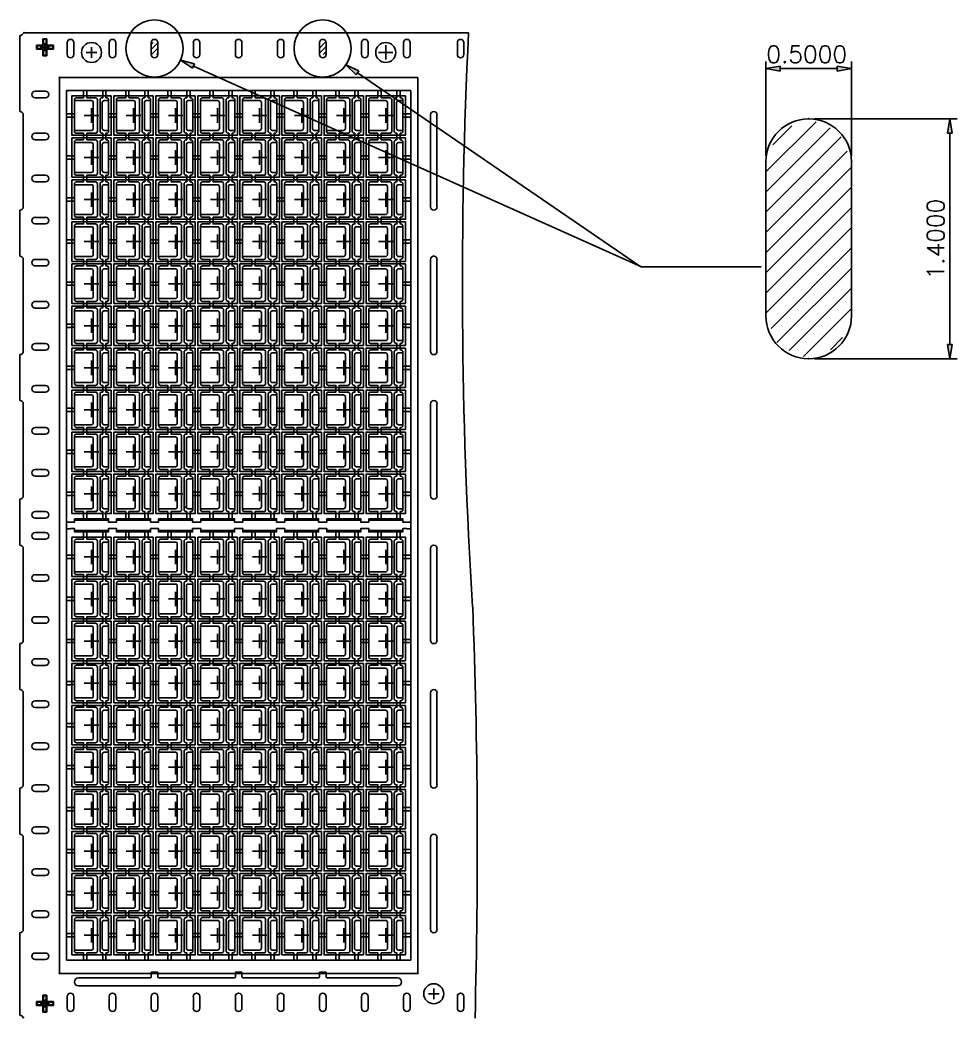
# Model space of a CAD drawing. Extents: x 1158 to 1358, y -380 to -86.
# Drawn here: x 1157.9 to 1322, y -261.2 to -86.5 of the extents above; entities that cross this region are included whole.
import ezdxf
from ezdxf.lldxf.tags import DXFTag

# ---------------------------------------------------------------- set-up
doc = ezdxf.new("R2010")
doc.units = 0
doc.header["$LTSCALE"] = 8
doc.header["$MEASUREMENT"] = 0
for name, color, linetype in [('CEN', 3, 'CENTER'), ('DIM', 7, 'Continuous'), ('LF-LINE', 1, 'Continuous'), ('PKG-OUT', 3, 'HIDDEN')]:
    doc.layers.add(name, color=color, linetype=linetype)
doc.styles.add('SIMPLEX', font='SIMPLEX.shx', dxfattribs={"height": 3})
tags = doc.linetypes.add('CENTER', pattern=[2, 1.25, -0.25, 0.25, -0.25]).pattern_tags.tags
tags[10:11] = [DXFTag(74, 4), DXFTag(75, 0), DXFTag(340, '0'), DXFTag(46, 1.0), DXFTag(50, 0.0), DXFTag(44, 0.0), DXFTag(45, 0.0)]
tags[8:9] = [DXFTag(74, 4), DXFTag(75, 0), DXFTag(340, '0'), DXFTag(46, 1.0), DXFTag(50, 0.0), DXFTag(44, 0.0), DXFTag(45, 0.0)]
tags[6:7] = [DXFTag(74, 4), DXFTag(75, 0), DXFTag(340, '0'), DXFTag(46, 1.0), DXFTag(50, 0.0), DXFTag(44, 0.0), DXFTag(45, 0.0)]
tags[4:5] = [DXFTag(74, 4), DXFTag(75, 0), DXFTag(340, '0'), DXFTag(46, 1.0), DXFTag(50, 0.0), DXFTag(44, 0.0), DXFTag(45, 0.0)]
tags = doc.linetypes.add('HIDDEN', pattern=[0.375, 0.25, -0.125]).pattern_tags.tags
tags[6:7] = [DXFTag(74, 4), DXFTag(75, 0), DXFTag(340, '0'), DXFTag(46, 1.0), DXFTag(50, 0.0), DXFTag(44, 0.0), DXFTag(45, 0.0)]
tags[4:5] = [DXFTag(74, 4), DXFTag(75, 0), DXFTag(340, '0'), DXFTag(46, 1.0), DXFTag(50, 0.0), DXFTag(44, 0.0), DXFTag(45, 0.0)]

# ---------------------------------------------------------------- blocks, each defined once
blk = doc.blocks.new('1')
at = {"layer": 'LF-LINE'}
for points in [[(127.08, 346.35), (127.08, 345.78), (125.82, 345.78, 0.414214), (125.47, 345.43), (125.47, 342.96), (124.78, 342.96)], [(127.66, 346.35), (127.66, 345.78), (129.15, 345.78, -0.414214), (129.5, 345.43), (129.5, 339.91, -0.414214), (129.15, 339.57), (127.66, 339.57), (127.66, 338.99)], [(130.42, 338.99), (130.42, 339.57), (130.3, 339.57, -0.414214), (129.96, 339.91), (129.96, 345.43, -0.414214), (130.3, 345.78), (130.42, 345.78), (130.42, 346.35)], [(130.99, 346.35), (130.99, 345.78), (131.11, 345.78, -0.414214), (131.45, 345.43), (131.45, 342.96), (132.14, 342.96)], [(124.78, 342.39), (125.47, 342.39), (125.47, 339.91, 0.414214), (125.82, 339.57), (127.08, 339.57), (127.08, 338.99)], [(130.99, 338.99), (130.99, 339.57), (131.11, 339.57, 0.414214), (131.45, 339.91), (131.45, 342.39), (132.14, 342.39)]]:
    blk.add_lwpolyline(points, format="xyb", dxfattribs=at)
at = {"layer": 'PKG-OUT'}
for p, q in [((125.47, 342.96), (125.47, 342.39)), ((131.45, 342.96), (131.45, 342.39))]:
    blk.add_line(p, q, dxfattribs=at)
at = {"layer": 'PKG-OUT', "linetype": 'ByBlock', "lineweight": -2}
blk.add_line((131.38, 340.06), (130.75, 340.06), dxfattribs=at)
at = {"layer": 'PKG-OUT'}
blk.add_lwpolyline([(131.91, 346.12), (125.01, 346.12), (125.01, 339.22), (131.91, 339.22)], close=True, dxfattribs=at)
at = {"layer": 'PKG-OUT', "linetype": 'ByBlock'}
for points in [[(125.47, 340.06), (128.42, 340.06, 0.414214), (128.76, 340.41), (128.76, 344.94, 0.414214), (128.42, 345.28), (125.47, 345.28)], [(131.45, 345.28), (130.69, 345.28, 0.414214), (130.35, 344.94), (130.35, 340.41, 0.414214), (130.69, 340.06), (131.45, 340.06)]]:
    blk.add_lwpolyline(points, format="xyb", dxfattribs=at)
blk = doc.blocks.new('2')
at = {"layer": 'LF-LINE'}
for p, q in [((127.08, 272.75), (127.08, 272.06)), ((127.66, 272.75), (127.66, 272.06)), ((130.42, 272.75), (130.42, 272.06)), ((130.99, 272.75), (130.99, 272.06)), ((127.08, 269.07), (127.08, 269.76)), ((127.66, 269.07), (127.66, 269.76)), ((130.42, 269.07), (130.42, 269.76)), ((130.99, 269.07), (130.99, 269.76))]:
    blk.add_line(p, q, dxfattribs=at)
for points in [[(125.49, 271.83), (125.49, 271.49), (124.78, 271.49)], [(131.43, 271.83), (131.43, 271.49), (132.14, 271.49)], [(125.49, 269.99), (125.49, 270.34), (124.78, 270.34)], [(131.43, 269.99), (131.43, 270.34), (132.14, 270.34)]]:
    blk.add_lwpolyline(points, dxfattribs=at)
for points in [[(125.49, 272.06), (131.43, 272.06), (131.43, 271.83), (125.49, 271.83)], [(125.49, 269.99), (125.49, 269.76), (131.43, 269.76), (131.43, 269.99)]]:
    blk.add_lwpolyline(points, close=True, dxfattribs=at)

msp = doc.modelspace()

# ---------------------------------------------------------------- hatches: boundary and pattern name
at = {"layer": 'DIM'}
h = msp.add_hatch(color=256, dxfattribs=at)
h.paths.add_polyline_path([(1215.02, -94.33), (1216.81, -96.04), (1217.04, -95.7), (1217.28, -95.36), (1215.03, -94.31, -0.000955)], flags=0)
h.paths.add_polyline_path([(1188.16, -94.91), (1188.33, -94.53), (1188.5, -94.15), (1186.05, -93.51)])
h = msp.add_hatch(color=256, dxfattribs=at)
h.paths.add_polyline_path([(1301.05, -94.56), (1301.05, -94.98), (1301.05, -95.4), (1303.55, -94.98)])
h.paths.add_polyline_path([(1291.05, -95.4), (1291.05, -94.98), (1291.05, -94.56), (1288.55, -94.98)])
h.paths.add_polyline_path([(1320.36, -106.27), (1320.77, -106.27), (1321.19, -106.27), (1320.77, -103.77)])
h.paths.add_polyline_path([(1321.19, -143.27), (1320.77, -143.27), (1320.36, -143.27), (1320.77, -145.77)])

# ---------------------------------------------------------------- linework, layer by layer
at = {"lineweight": -2}
for p, q in [((1288.55, -110.27), (1288.55, -93.73)), ((1303.55, -110.27), (1303.55, -93.73)), ((1291.05, -94.98), (1301.05, -94.98)), ((1297.05, -103.77), (1322.02, -103.77)), ((1320.77, -106.27), (1320.77, -143.27)), ((1297.05, -145.77), (1322.02, -145.77))]:
    msp.add_line(p, q, dxfattribs=at)
for p, q in [((1288.55, -94.98), (1291.05, -94.56)), ((1288.55, -94.98), (1291.05, -95.4)), ((1291.05, -95.4), (1291.05, -94.56)), ((1301.05, -95.4), (1301.05, -94.56)), ((1303.55, -94.98), (1301.05, -94.56)), ((1303.55, -94.98), (1301.05, -95.4)), ((1320.77, -103.77), (1320.36, -106.27)), ((1320.77, -103.77), (1321.19, -106.27)), ((1320.36, -106.27), (1321.19, -106.27)), ((1266.77, -129.68), (1287.75, -129.68)), ((1320.77, -145.77), (1320.36, -143.27)), ((1320.36, -143.27), (1321.19, -143.27)), ((1320.77, -145.77), (1321.19, -143.27))]:
    msp.add_line(p, q)
for centre in [(1181.49, -91.46), (1210.93, -91.46)]:
    msp.add_circle(centre, 5)
for p in [(1296.05, -103.77), (1288.55, -111.27), (1303.55, -111.27), (1296.05, -145.77)]:
    msp.add_point(p)
at = {"layer": 'CEN'}
for p, q in [((1161.94, -91), (1162.08, -90.86)), ((1161.96, -89.91), (1162.14, -89.74)), ((1161.96, -89.74), (1161.96, -89.74)), ((1161.96, -90.09), (1162.08, -89.98)), ((1161.96, -90.27), (1162.08, -90.15)), ((1161.96, -90.44), (1162.08, -90.33)), ((1161.96, -90.62), (1162.08, -90.51)), ((1161.96, -90.8), (1162.08, -90.68)), ((1162.2, -89.85), (1162.32, -89.74)), ((1162.31, -91.92), (1162.31, -90.54)), ((1162.38, -89.85), (1162.49, -89.74)), ((1162.54, -89.87), (1162.65, -89.75)), ((1162.54, -90.05), (1162.65, -89.93)), ((1162.54, -90.22), (1162.65, -90.11)), ((1162.54, -90.4), (1162.65, -90.28)), ((1162.54, -90.58), (1162.65, -90.46)), ((1162.54, -90.75), (1162.65, -90.64)), ((1162.54, -90.93), (1162.65, -90.82)), ((1160.81, -91.06), (1160.99, -90.89)), ((1160.81, -90.89), (1160.81, -90.89)), ((1160.81, -91.24), (1160.93, -91.13)), ((1160.81, -91.42), (1160.93, -91.3)), ((1160.83, -91.58), (1160.95, -91.46)), ((1161.01, -91.58), (1161.12, -91.46)), ((1161.05, -91), (1161.17, -90.89)), ((1161.18, -91.58), (1161.3, -91.46)), ((1161.23, -91), (1161.34, -90.89)), ((1161.36, -91.58), (1161.48, -91.46)), ((1161.41, -91), (1161.52, -90.89)), ((1163.13, -91.23), (1161.48, -91.23)), ((1161.54, -91.58), (1161.65, -91.46)), ((1161.58, -91), (1161.7, -90.89)), ((1161.71, -91.58), (1161.83, -91.46)), ((1161.76, -91), (1161.87, -90.89)), ((1161.89, -91.58), (1162.01, -91.46)), ((1161.96, -91.68), (1162.08, -91.57)), ((1161.96, -91.86), (1162.08, -91.74)), ((1161.96, -92.04), (1162.08, -91.92)), ((1161.96, -92.21), (1162.08, -92.1)), ((1161.96, -92.39), (1162.08, -92.27)), ((1161.96, -92.57), (1162.08, -92.45)), ((1161.98, -92.73), (1162.09, -92.61)), ((1162.16, -92.73), (1162.27, -92.61)), ((1162.33, -92.73), (1162.45, -92.61)), ((1162.51, -92.73), (1162.65, -92.58)), ((1162.54, -91.64), (1162.71, -91.46)), ((1162.54, -91.46), (1162.54, -91.46)), ((1162.54, -91.81), (1162.65, -91.7)), ((1162.54, -91.99), (1162.65, -91.88)), ((1162.54, -92.17), (1162.65, -92.05)), ((1162.54, -92.34), (1162.65, -92.23)), ((1162.54, -92.52), (1162.65, -92.41)), ((1162.64, -91), (1162.76, -90.89)), ((1162.78, -91.58), (1162.89, -91.46)), ((1162.82, -91), (1162.93, -90.89)), ((1162.95, -91.58), (1163.07, -91.46)), ((1163, -91), (1163.11, -90.89)), ((1163.13, -91.58), (1163.24, -91.46)), ((1163.17, -91), (1163.29, -90.89)), ((1163.31, -91.58), (1163.42, -91.46)), ((1163.35, -91), (1163.47, -90.89)), ((1163.48, -91.58), (1163.6, -91.46)), ((1163.53, -91), (1163.64, -90.89)), ((1163.66, -91.58), (1163.8, -91.43)), ((1163.69, -91.02), (1163.8, -90.9)), ((1163.69, -91.19), (1163.8, -91.08)), ((1163.69, -91.37), (1163.8, -91.26)), ((1169.55, -92.15), (1171.4, -92.15)), ((1170.47, -91.22), (1170.47, -93.08)), ((1221.21, -92.15), (1222.78, -92.15)), ((1221.99, -91.37), (1221.99, -92.94)), ((1288.55, -113.07), (1297.33, -104.3)), ((1288.55, -116.61), (1299.83, -105.33)), ((1289.78, -108.31), (1293.09, -105)), ((1288.55, -120.14), (1301.76, -106.94)), ((1288.55, -123.68), (1302.79, -109.44)), ((1288.55, -127.21), (1303.55, -112.21)), ((1288.55, -130.75), (1303.55, -115.75)), ((1288.55, -134.28), (1303.55, -119.28)), ((1288.55, -137.82), (1303.55, -122.82)), ((1289.46, -140.45), (1303.55, -126.35)), ((1290.49, -142.95), (1303.55, -129.89)), ((1292.63, -144.35), (1303.55, -133.43)), ((1295.13, -145.39), (1303.55, -136.96)), ((1299.85, -144.19), (1301.98, -142.07)), ((1230.39, -256.01), (1230.39, -257.88)), ((1160.81, -258.5), (1160.99, -258.33)), ((1160.81, -258.33), (1160.81, -258.33)), ((1160.81, -258.68), (1160.93, -258.57)), ((1161.05, -258.44), (1161.17, -258.33)), ((1161.23, -258.44), (1161.34, -258.33)), ((1161.41, -258.44), (1161.52, -258.33)), ((1161.58, -258.44), (1161.7, -258.33)), ((1161.76, -258.44), (1161.87, -258.33)), ((1161.94, -258.44), (1162.08, -258.3)), ((1161.96, -257.35), (1162.14, -257.18)), ((1161.96, -257.18), (1161.96, -257.18)), ((1161.96, -257.53), (1162.08, -257.42)), ((1161.96, -257.71), (1162.08, -257.59)), ((1161.96, -257.88), (1162.08, -257.77)), ((1161.96, -258.06), (1162.08, -257.95)), ((1161.96, -258.24), (1162.08, -258.12)), ((1162.2, -257.29), (1162.32, -257.18)), ((1162.31, -257.98), (1162.31, -259.36)), ((1162.38, -257.29), (1162.49, -257.18)), ((1162.54, -257.31), (1162.65, -257.19)), ((1162.54, -257.49), (1162.65, -257.37)), ((1162.54, -257.66), (1162.65, -257.55)), ((1162.54, -257.84), (1162.65, -257.72)), ((1162.54, -258.02), (1162.65, -257.9)), ((1162.54, -258.19), (1162.65, -258.08)), ((1162.54, -258.37), (1162.65, -258.26)), ((1162.64, -258.44), (1162.76, -258.33)), ((1162.82, -258.44), (1162.93, -258.33)), ((1163, -258.44), (1163.11, -258.33)), ((1163.17, -258.44), (1163.29, -258.33)), ((1163.35, -258.44), (1163.47, -258.33)), ((1163.53, -258.44), (1163.64, -258.33)), ((1163.69, -258.46), (1163.8, -258.34)), ((1163.69, -258.63), (1163.8, -258.52)), ((1229.45, -256.95), (1231.32, -256.95)), ((1160.81, -258.86), (1160.93, -258.74)), ((1160.83, -259.02), (1160.95, -258.9)), ((1161.01, -259.02), (1161.12, -258.9)), ((1161.18, -259.02), (1161.3, -258.9)), ((1161.36, -259.02), (1161.48, -258.9)), ((1163.13, -258.67), (1161.48, -258.67)), ((1161.54, -259.02), (1161.65, -258.9)), ((1161.71, -259.02), (1161.83, -258.9)), ((1161.89, -259.02), (1162.01, -258.9)), ((1161.96, -259.12), (1162.08, -259.01)), ((1161.96, -259.3), (1162.08, -259.18)), ((1161.96, -259.48), (1162.08, -259.36)), ((1161.96, -259.65), (1162.08, -259.54)), ((1161.96, -259.83), (1162.08, -259.71)), ((1161.96, -260.01), (1162.08, -259.89)), ((1161.98, -260.17), (1162.09, -260.05)), ((1162.16, -260.17), (1162.27, -260.05)), ((1162.33, -260.17), (1162.45, -260.05)), ((1162.51, -260.17), (1162.65, -260.02)), ((1162.54, -259.08), (1162.71, -258.9)), ((1162.54, -258.9), (1162.54, -258.9)), ((1162.54, -259.25), (1162.65, -259.14)), ((1162.54, -259.43), (1162.65, -259.32)), ((1162.54, -259.61), (1162.65, -259.49)), ((1162.54, -259.78), (1162.65, -259.67)), ((1162.54, -259.96), (1162.65, -259.85)), ((1162.78, -259.02), (1162.89, -258.9)), ((1162.95, -259.02), (1163.07, -258.9)), ((1163.13, -259.02), (1163.24, -258.9)), ((1163.31, -259.02), (1163.42, -258.9)), ((1163.48, -259.02), (1163.6, -258.9)), ((1163.66, -259.02), (1163.8, -258.87)), ((1163.69, -258.81), (1163.8, -258.7))]:
    msp.add_line(p, q, dxfattribs=at)
at = {"layer": 'CEN', "lineweight": -2}
for p, q in [((1220.74, -92.15), (1223.24, -92.15)), ((1221.99, -90.9), (1221.99, -93.4))]:
    msp.add_line(p, q, dxfattribs=at)
at = {"layer": 'CEN', "ltscale": 0.01}
for p, q in [((1170.47, -104.46), (1170.47, -101.92)), ((1177.83, -104.46), (1177.83, -101.92)), ((1185.19, -104.46), (1185.19, -101.92)), ((1192.55, -104.46), (1192.55, -101.92)), ((1199.91, -104.46), (1199.91, -101.92)), ((1207.27, -104.46), (1207.27, -101.92)), ((1214.63, -104.46), (1214.63, -101.92)), ((1221.99, -104.46), (1221.99, -101.92)), ((1171.74, -103.19), (1169.2, -103.19)), ((1179.1, -103.19), (1176.56, -103.19)), ((1186.46, -103.19), (1183.92, -103.19)), ((1193.82, -103.19), (1191.28, -103.19)), ((1201.18, -103.19), (1198.64, -103.19)), ((1208.54, -103.19), (1206, -103.19)), ((1215.9, -103.19), (1213.36, -103.19)), ((1223.26, -103.19), (1220.72, -103.19)), ((1170.47, -111.82), (1170.47, -109.28)), ((1177.83, -111.82), (1177.83, -109.28)), ((1185.19, -111.82), (1185.19, -109.28)), ((1192.55, -111.82), (1192.55, -109.28)), ((1199.91, -111.82), (1199.91, -109.28)), ((1207.27, -111.82), (1207.27, -109.28)), ((1214.63, -111.82), (1214.63, -109.28)), ((1221.99, -111.82), (1221.99, -109.28)), ((1171.74, -110.55), (1169.2, -110.55)), ((1179.1, -110.55), (1176.56, -110.55)), ((1186.46, -110.55), (1183.92, -110.55)), ((1193.82, -110.55), (1191.28, -110.55)), ((1201.18, -110.55), (1198.64, -110.55)), ((1208.54, -110.55), (1206, -110.55)), ((1215.9, -110.55), (1213.36, -110.55)), ((1223.26, -110.55), (1220.72, -110.55)), ((1170.47, -119.18), (1170.47, -116.64)), ((1177.83, -119.18), (1177.83, -116.64)), ((1185.19, -119.18), (1185.19, -116.64)), ((1192.55, -119.18), (1192.55, -116.64)), ((1199.91, -119.18), (1199.91, -116.64)), ((1207.27, -119.18), (1207.27, -116.64)), ((1214.63, -119.18), (1214.63, -116.64)), ((1221.99, -119.18), (1221.99, -116.64)), ((1171.74, -117.91), (1169.2, -117.91)), ((1179.1, -117.91), (1176.56, -117.91)), ((1186.46, -117.91), (1183.92, -117.91)), ((1193.82, -117.91), (1191.28, -117.91)), ((1201.18, -117.91), (1198.64, -117.91)), ((1208.54, -117.91), (1206, -117.91)), ((1215.9, -117.91), (1213.36, -117.91)), ((1223.26, -117.91), (1220.72, -117.91)), ((1170.47, -126.54), (1170.47, -124)), ((1177.83, -126.54), (1177.83, -124)), ((1185.19, -126.54), (1185.19, -124)), ((1192.55, -126.54), (1192.55, -124)), ((1199.91, -126.54), (1199.91, -124)), ((1207.27, -126.54), (1207.27, -124)), ((1214.63, -126.54), (1214.63, -124)), ((1221.99, -126.54), (1221.99, -124)), ((1171.74, -125.27), (1169.2, -125.27)), ((1179.1, -125.27), (1176.56, -125.27)), ((1186.46, -125.27), (1183.92, -125.27)), ((1193.82, -125.27), (1191.28, -125.27)), ((1201.18, -125.27), (1198.64, -125.27)), ((1208.54, -125.27), (1206, -125.27)), ((1215.9, -125.27), (1213.36, -125.27)), ((1223.26, -125.27), (1220.72, -125.27)), ((1171.74, -132.63), (1169.2, -132.63)), ((1170.47, -133.9), (1170.47, -131.36)), ((1179.1, -132.63), (1176.56, -132.63)), ((1177.83, -133.9), (1177.83, -131.36)), ((1186.46, -132.63), (1183.92, -132.63)), ((1185.19, -133.9), (1185.19, -131.36)), ((1193.82, -132.63), (1191.28, -132.63)), ((1192.55, -133.9), (1192.55, -131.36)), ((1201.18, -132.63), (1198.64, -132.63)), ((1199.91, -133.9), (1199.91, -131.36)), ((1208.54, -132.63), (1206, -132.63)), ((1207.27, -133.9), (1207.27, -131.36)), ((1215.9, -132.63), (1213.36, -132.63)), ((1214.63, -133.9), (1214.63, -131.36)), ((1223.26, -132.63), (1220.72, -132.63)), ((1221.99, -133.9), (1221.99, -131.36)), ((1170.47, -141.26), (1170.47, -138.72)), ((1177.83, -141.26), (1177.83, -138.72)), ((1185.19, -141.26), (1185.19, -138.72)), ((1192.55, -141.26), (1192.55, -138.72)), ((1199.91, -141.26), (1199.91, -138.72)), ((1207.27, -141.26), (1207.27, -138.72)), ((1214.63, -141.26), (1214.63, -138.72)), ((1221.99, -141.26), (1221.99, -138.72)), ((1171.74, -139.99), (1169.2, -139.99)), ((1179.1, -139.99), (1176.56, -139.99)), ((1186.46, -139.99), (1183.92, -139.99)), ((1193.82, -139.99), (1191.28, -139.99)), ((1201.18, -139.99), (1198.64, -139.99)), ((1208.54, -139.99), (1206, -139.99)), ((1215.9, -139.99), (1213.36, -139.99)), ((1223.26, -139.99), (1220.72, -139.99)), ((1170.47, -148.62), (1170.47, -146.08)), ((1177.83, -148.62), (1177.83, -146.08)), ((1185.19, -148.62), (1185.19, -146.08)), ((1192.55, -148.62), (1192.55, -146.08)), ((1199.91, -148.62), (1199.91, -146.08)), ((1207.27, -148.62), (1207.27, -146.08)), ((1214.63, -148.62), (1214.63, -146.08)), ((1221.99, -148.62), (1221.99, -146.08)), ((1171.74, -147.35), (1169.2, -147.35)), ((1179.1, -147.35), (1176.56, -147.35)), ((1186.46, -147.35), (1183.92, -147.35)), ((1193.82, -147.35), (1191.28, -147.35)), ((1201.18, -147.35), (1198.64, -147.35)), ((1208.54, -147.35), (1206, -147.35)), ((1215.9, -147.35), (1213.36, -147.35)), ((1223.26, -147.35), (1220.72, -147.35)), ((1170.47, -155.98), (1170.47, -153.44)), ((1177.83, -155.98), (1177.83, -153.44)), ((1185.19, -155.98), (1185.19, -153.44)), ((1192.55, -155.98), (1192.55, -153.44)), ((1199.91, -155.98), (1199.91, -153.44)), ((1207.27, -155.98), (1207.27, -153.44)), ((1214.63, -155.98), (1214.63, -153.44)), ((1221.99, -155.98), (1221.99, -153.44)), ((1171.74, -154.71), (1169.2, -154.71)), ((1179.1, -154.71), (1176.56, -154.71)), ((1186.46, -154.71), (1183.92, -154.71)), ((1193.82, -154.71), (1191.28, -154.71)), ((1201.18, -154.71), (1198.64, -154.71)), ((1208.54, -154.71), (1206, -154.71)), ((1215.9, -154.71), (1213.36, -154.71)), ((1223.26, -154.71), (1220.72, -154.71)), ((1171.74, -162.07), (1169.2, -162.07)), ((1170.47, -163.34), (1170.47, -160.8)), ((1179.1, -162.07), (1176.56, -162.07)), ((1177.83, -163.34), (1177.83, -160.8)), ((1186.46, -162.07), (1183.92, -162.07)), ((1185.19, -163.34), (1185.19, -160.8)), ((1193.82, -162.07), (1191.28, -162.07)), ((1192.55, -163.34), (1192.55, -160.8)), ((1201.18, -162.07), (1198.64, -162.07)), ((1199.91, -163.34), (1199.91, -160.8)), ((1208.54, -162.07), (1206, -162.07)), ((1207.27, -163.34), (1207.27, -160.8)), ((1215.9, -162.07), (1213.36, -162.07)), ((1214.63, -163.34), (1214.63, -160.8)), ((1223.26, -162.07), (1220.72, -162.07)), ((1221.99, -163.34), (1221.99, -160.8)), ((1171.74, -169.43), (1169.2, -169.43)), ((1170.47, -170.7), (1170.47, -168.16)), ((1179.1, -169.43), (1176.56, -169.43)), ((1177.83, -170.7), (1177.83, -168.16)), ((1186.46, -169.43), (1183.92, -169.43)), ((1185.19, -170.7), (1185.19, -168.16)), ((1193.82, -169.43), (1191.28, -169.43)), ((1192.55, -170.7), (1192.55, -168.16)), ((1201.18, -169.43), (1198.64, -169.43)), ((1199.91, -170.7), (1199.91, -168.16)), ((1208.54, -169.43), (1206, -169.43)), ((1207.27, -170.7), (1207.27, -168.16)), ((1215.9, -169.43), (1213.36, -169.43)), ((1214.63, -170.7), (1214.63, -168.16)), ((1223.26, -169.43), (1220.72, -169.43)), ((1221.99, -170.7), (1221.99, -168.16)), ((1170.47, -181.74), (1170.47, -179.2)), ((1177.83, -181.74), (1177.83, -179.2)), ((1185.19, -181.74), (1185.19, -179.2)), ((1192.55, -181.74), (1192.55, -179.2)), ((1199.91, -181.74), (1199.91, -179.2)), ((1207.27, -181.74), (1207.27, -179.2)), ((1214.63, -181.74), (1214.63, -179.2)), ((1221.99, -181.74), (1221.99, -179.2)), ((1171.74, -180.47), (1169.2, -180.47)), ((1179.1, -180.47), (1176.56, -180.47)), ((1186.46, -180.47), (1183.92, -180.47)), ((1193.82, -180.47), (1191.28, -180.47)), ((1201.18, -180.47), (1198.64, -180.47)), ((1208.54, -180.47), (1206, -180.47)), ((1215.9, -180.47), (1213.36, -180.47)), ((1223.26, -180.47), (1220.72, -180.47)), ((1170.47, -189.1), (1170.47, -186.56)), ((1177.83, -189.1), (1177.83, -186.56)), ((1185.19, -189.1), (1185.19, -186.56)), ((1192.55, -189.1), (1192.55, -186.56)), ((1199.91, -189.1), (1199.91, -186.56)), ((1207.27, -189.1), (1207.27, -186.56)), ((1214.63, -189.1), (1214.63, -186.56)), ((1221.99, -189.1), (1221.99, -186.56)), ((1171.74, -187.83), (1169.2, -187.83)), ((1179.1, -187.83), (1176.56, -187.83)), ((1186.46, -187.83), (1183.92, -187.83)), ((1193.82, -187.83), (1191.28, -187.83)), ((1201.18, -187.83), (1198.64, -187.83)), ((1208.54, -187.83), (1206, -187.83)), ((1215.9, -187.83), (1213.36, -187.83)), ((1223.26, -187.83), (1220.72, -187.83)), ((1170.47, -196.46), (1170.47, -193.92)), ((1177.83, -196.46), (1177.83, -193.92)), ((1185.19, -196.46), (1185.19, -193.92)), ((1192.55, -196.46), (1192.55, -193.92)), ((1199.91, -196.46), (1199.91, -193.92)), ((1207.27, -196.46), (1207.27, -193.92)), ((1214.63, -196.46), (1214.63, -193.92)), ((1221.99, -196.46), (1221.99, -193.92)), ((1171.74, -195.19), (1169.2, -195.19)), ((1179.1, -195.19), (1176.56, -195.19)), ((1186.46, -195.19), (1183.92, -195.19)), ((1193.82, -195.19), (1191.28, -195.19)), ((1201.18, -195.19), (1198.64, -195.19)), ((1208.54, -195.19), (1206, -195.19)), ((1215.9, -195.19), (1213.36, -195.19)), ((1223.26, -195.19), (1220.72, -195.19)), ((1171.74, -202.55), (1169.2, -202.55)), ((1170.47, -203.82), (1170.47, -201.28)), ((1179.1, -202.55), (1176.56, -202.55)), ((1177.83, -203.82), (1177.83, -201.28)), ((1186.46, -202.55), (1183.92, -202.55)), ((1185.19, -203.82), (1185.19, -201.28)), ((1193.82, -202.55), (1191.28, -202.55)), ((1192.55, -203.82), (1192.55, -201.28)), ((1201.18, -202.55), (1198.64, -202.55)), ((1199.91, -203.82), (1199.91, -201.28)), ((1208.54, -202.55), (1206, -202.55)), ((1207.27, -203.82), (1207.27, -201.28)), ((1215.9, -202.55), (1213.36, -202.55)), ((1214.63, -203.82), (1214.63, -201.28)), ((1223.26, -202.55), (1220.72, -202.55)), ((1221.99, -203.82), (1221.99, -201.28)), ((1170.47, -211.18), (1170.47, -208.64)), ((1177.83, -211.18), (1177.83, -208.64)), ((1185.19, -211.18), (1185.19, -208.64)), ((1192.55, -211.18), (1192.55, -208.64)), ((1199.91, -211.18), (1199.91, -208.64)), ((1207.27, -211.18), (1207.27, -208.64)), ((1214.63, -211.18), (1214.63, -208.64)), ((1221.99, -211.18), (1221.99, -208.64)), ((1171.74, -209.91), (1169.2, -209.91)), ((1179.1, -209.91), (1176.56, -209.91)), ((1186.46, -209.91), (1183.92, -209.91)), ((1193.82, -209.91), (1191.28, -209.91)), ((1201.18, -209.91), (1198.64, -209.91)), ((1208.54, -209.91), (1206, -209.91)), ((1215.9, -209.91), (1213.36, -209.91)), ((1223.26, -209.91), (1220.72, -209.91)), ((1170.47, -218.54), (1170.47, -216)), ((1177.83, -218.54), (1177.83, -216)), ((1185.19, -218.54), (1185.19, -216)), ((1192.55, -218.54), (1192.55, -216)), ((1199.91, -218.54), (1199.91, -216)), ((1207.27, -218.54), (1207.27, -216)), ((1214.63, -218.54), (1214.63, -216)), ((1221.99, -218.54), (1221.99, -216)), ((1171.74, -217.27), (1169.2, -217.27)), ((1179.1, -217.27), (1176.56, -217.27)), ((1186.46, -217.27), (1183.92, -217.27)), ((1193.82, -217.27), (1191.28, -217.27)), ((1201.18, -217.27), (1198.64, -217.27)), ((1208.54, -217.27), (1206, -217.27)), ((1215.9, -217.27), (1213.36, -217.27)), ((1223.26, -217.27), (1220.72, -217.27)), ((1170.47, -225.9), (1170.47, -223.36)), ((1177.83, -225.9), (1177.83, -223.36)), ((1185.19, -225.9), (1185.19, -223.36)), ((1192.55, -225.9), (1192.55, -223.36)), ((1199.91, -225.9), (1199.91, -223.36)), ((1207.27, -225.9), (1207.27, -223.36)), ((1214.63, -225.9), (1214.63, -223.36)), ((1221.99, -225.9), (1221.99, -223.36)), ((1171.74, -224.63), (1169.2, -224.63)), ((1179.1, -224.63), (1176.56, -224.63)), ((1186.46, -224.63), (1183.92, -224.63)), ((1193.82, -224.63), (1191.28, -224.63)), ((1201.18, -224.63), (1198.64, -224.63)), ((1208.54, -224.63), (1206, -224.63)), ((1215.9, -224.63), (1213.36, -224.63)), ((1223.26, -224.63), (1220.72, -224.63)), ((1171.74, -231.99), (1169.2, -231.99)), ((1170.47, -233.26), (1170.47, -230.72)), ((1179.1, -231.99), (1176.56, -231.99)), ((1177.83, -233.26), (1177.83, -230.72)), ((1186.46, -231.99), (1183.92, -231.99)), ((1185.19, -233.26), (1185.19, -230.72)), ((1193.82, -231.99), (1191.28, -231.99)), ((1192.55, -233.26), (1192.55, -230.72)), ((1201.18, -231.99), (1198.64, -231.99)), ((1199.91, -233.26), (1199.91, -230.72)), ((1208.54, -231.99), (1206, -231.99)), ((1207.27, -233.26), (1207.27, -230.72)), ((1215.9, -231.99), (1213.36, -231.99)), ((1214.63, -233.26), (1214.63, -230.72)), ((1223.26, -231.99), (1220.72, -231.99)), ((1221.99, -233.26), (1221.99, -230.72)), ((1171.74, -239.35), (1169.2, -239.35)), ((1170.47, -240.62), (1170.47, -238.08)), ((1179.1, -239.35), (1176.56, -239.35)), ((1177.83, -240.62), (1177.83, -238.08)), ((1186.46, -239.35), (1183.92, -239.35)), ((1185.19, -240.62), (1185.19, -238.08)), ((1193.82, -239.35), (1191.28, -239.35)), ((1192.55, -240.62), (1192.55, -238.08)), ((1201.18, -239.35), (1198.64, -239.35)), ((1199.91, -240.62), (1199.91, -238.08)), ((1208.54, -239.35), (1206, -239.35)), ((1207.27, -240.62), (1207.27, -238.08)), ((1215.9, -239.35), (1213.36, -239.35)), ((1214.63, -240.62), (1214.63, -238.08)), ((1223.26, -239.35), (1220.72, -239.35)), ((1221.99, -240.62), (1221.99, -238.08)), ((1170.47, -247.98), (1170.47, -245.44)), ((1177.83, -247.98), (1177.83, -245.44)), ((1185.19, -247.98), (1185.19, -245.44)), ((1192.55, -247.98), (1192.55, -245.44)), ((1199.91, -247.98), (1199.91, -245.44)), ((1207.27, -247.98), (1207.27, -245.44)), ((1214.63, -247.98), (1214.63, -245.44)), ((1221.99, -247.98), (1221.99, -245.44)), ((1171.74, -246.71), (1169.2, -246.71)), ((1179.1, -246.71), (1176.56, -246.71)), ((1186.46, -246.71), (1183.92, -246.71)), ((1193.82, -246.71), (1191.28, -246.71)), ((1201.18, -246.71), (1198.64, -246.71)), ((1208.54, -246.71), (1206, -246.71)), ((1215.9, -246.71), (1213.36, -246.71)), ((1223.26, -246.71), (1220.72, -246.71))]:
    msp.add_line(p, q, dxfattribs=at)
at = {"layer": 'DIM', "color": 7}
for p, q in [((1186.05, -93.51), (1188.16, -94.91)), ((1186.05, -93.51), (1188.5, -94.15)), ((1188.16, -94.91), (1188.5, -94.15)), ((1214.98, -94.29), (1216.81, -96.04)), ((1214.98, -94.29), (1217.28, -95.36)), ((1216.81, -96.04), (1217.28, -95.36))]:
    msp.add_line(p, q, dxfattribs=at)
at = {"layer": 'DIM', "color": 7, "lineweight": -2}
for p, q in [((1188.33, -94.53), (1266.77, -129.68)), ((1217.04, -95.7), (1266.67, -129.7))]:
    msp.add_line(p, q, dxfattribs=at)
at = {"layer": 'DIM', "color": 7}
for p in [(1158.63, -88.7), (1186.05, -93.51), (1214.98, -94.29), (1164.84, -96.52), (1164.84, -253.38), (1164.84, -253.38), (1227.63, -253.38)]:
    msp.add_point(p, dxfattribs=at)
at = {"layer": 'DIM'}
for p in [(1230.39, -127.8), (1230.39, -127.8), (1186.89, -171.81), (1184.35, -236.73)]:
    msp.add_point(p, dxfattribs=at)
at = {"layer": 'LF-LINE'}
for p, q in [((1158.26, -89.06), (1158.63, -88.7)), ((1158.63, -88.7), (1236.49, -88.7)), ((1157.94, -102.5), (1157.94, -89.2)), ((1162.54, -89.85), (1162.08, -89.85)), ((1162.08, -89.85), (1162.08, -91)), ((1162.54, -91), (1162.54, -89.85)), ((1166.22, -90.43), (1166.22, -92.5)), ((1167.37, -92.5), (1167.37, -90.43)), ((1173.58, -90.43), (1173.58, -92.5)), ((1174.73, -92.5), (1174.73, -90.43)), ((1188.3, -90.43), (1188.3, -92.5)), ((1189.45, -92.5), (1189.45, -90.43)), ((1195.66, -90.43), (1195.66, -92.5)), ((1196.81, -92.5), (1196.81, -90.43)), ((1203.02, -90.43), (1203.02, -92.5)), ((1204.17, -92.5), (1204.17, -90.43)), ((1217.74, -90.43), (1217.74, -92.5)), ((1218.89, -92.5), (1218.89, -90.43)), ((1225.1, -90.43), (1225.1, -92.5)), ((1226.25, -92.5), (1226.25, -90.43)), ((1234.53, -90.43), (1234.53, -92.5)), ((1235.68, -92.5), (1235.68, -90.43)), ((1162.08, -91), (1160.93, -91)), ((1160.93, -91), (1160.93, -91.46)), ((1160.93, -91.46), (1162.08, -91.46)), ((1162.08, -91.46), (1162.08, -92.61)), ((1162.08, -92.61), (1162.54, -92.61)), ((1163.69, -91), (1162.54, -91)), ((1162.54, -91.46), (1163.69, -91.46)), ((1162.54, -92.61), (1162.54, -91.46)), ((1163.69, -91.46), (1163.69, -91)), ((1160.58, -98.94), (1162.42, -98.94)), ((1166.1, -98.82), (1166.1, -251.08)), ((1226.36, -98.82), (1166.1, -98.82)), ((1169.09, -99.51), (1169.09, -98.82)), ((1169.67, -99.51), (1169.67, -98.82)), ((1172.43, -99.51), (1172.43, -98.82)), ((1173, -99.51), (1173, -98.82)), ((1176.45, -99.51), (1176.45, -98.82)), ((1177.03, -99.51), (1177.03, -98.82)), ((1179.79, -99.51), (1179.79, -98.82)), ((1180.36, -99.51), (1180.36, -98.82)), ((1183.81, -99.51), (1183.81, -98.82)), ((1184.39, -99.51), (1184.39, -98.82)), ((1187.15, -99.51), (1187.15, -98.82)), ((1187.72, -99.51), (1187.72, -98.82)), ((1191.17, -99.51), (1191.17, -98.82)), ((1191.75, -99.51), (1191.75, -98.82)), ((1194.51, -99.51), (1194.51, -98.82)), ((1195.08, -99.51), (1195.08, -98.82)), ((1198.53, -99.51), (1198.53, -98.82)), ((1199.11, -99.51), (1199.11, -98.82)), ((1201.87, -99.51), (1201.87, -98.82)), ((1202.44, -99.51), (1202.44, -98.82)), ((1205.89, -99.51), (1205.89, -98.82)), ((1206.47, -99.51), (1206.47, -98.82)), ((1209.23, -99.51), (1209.23, -98.82)), ((1209.8, -99.51), (1209.8, -98.82)), ((1213.25, -99.51), (1213.25, -98.82)), ((1213.83, -99.51), (1213.83, -98.82)), ((1216.59, -99.51), (1216.59, -98.82)), ((1217.16, -99.51), (1217.16, -98.82)), ((1220.61, -99.51), (1220.61, -98.82)), ((1221.19, -99.51), (1221.19, -98.82)), ((1223.95, -99.51), (1223.95, -98.82)), ((1224.52, -99.51), (1224.52, -98.82)), ((1226.36, -98.82), (1226.36, -251.08)), ((1162.42, -100.09), (1160.58, -100.09)), ((1158.51, -119.18), (1158.51, -103.08)), ((1166.79, -102.9), (1166.1, -102.9)), ((1225.67, -102.9), (1226.36, -102.9)), ((1229.81, -103.08), (1229.81, -119.18)), ((1230.96, -119.18), (1230.96, -103.08)), ((1166.79, -103.48), (1166.1, -103.48)), ((1225.67, -103.48), (1226.36, -103.48)), ((1160.58, -106.3), (1162.42, -106.3)), ((1162.42, -107.45), (1160.58, -107.45)), ((1166.79, -110.26), (1166.1, -110.26)), ((1166.79, -110.84), (1166.1, -110.84)), ((1225.67, -110.26), (1226.36, -110.26)), ((1225.67, -110.84), (1226.36, -110.84)), ((1160.58, -113.66), (1162.42, -113.66)), ((1162.42, -114.81), (1160.58, -114.81)), ((1166.79, -117.62), (1166.1, -117.62)), ((1166.79, -118.2), (1166.1, -118.2)), ((1225.67, -117.62), (1226.36, -117.62)), ((1225.67, -118.2), (1226.36, -118.2)), ((1157.94, -127.8), (1157.94, -119.75)), ((1160.58, -121.02), (1162.42, -121.02)), ((1162.42, -122.17), (1160.58, -122.17)), ((1166.79, -124.98), (1166.1, -124.98)), ((1166.79, -125.56), (1166.1, -125.56)), ((1225.67, -124.98), (1226.36, -124.98)), ((1225.67, -125.56), (1226.36, -125.56)), ((1158.51, -144.48), (1158.51, -128.38)), ((1160.58, -128.38), (1162.42, -128.38)), ((1229.81, -128.38), (1229.81, -144.48)), ((1230.96, -144.48), (1230.96, -128.38)), ((1162.42, -129.53), (1160.58, -129.53)), ((1166.79, -132.34), (1166.1, -132.34)), ((1225.67, -132.34), (1226.36, -132.34)), ((1166.79, -132.92), (1166.1, -132.92)), ((1225.67, -132.92), (1226.36, -132.92)), ((1160.58, -135.74), (1162.42, -135.74)), ((1162.42, -136.89), (1160.58, -136.89)), ((1166.79, -139.7), (1166.1, -139.7)), ((1225.67, -139.7), (1226.36, -139.7)), ((1166.79, -140.28), (1166.1, -140.28)), ((1225.67, -140.28), (1226.36, -140.28)), ((1160.58, -143.1), (1162.42, -143.1)), ((1162.42, -144.25), (1160.58, -144.25)), ((1157.94, -153.1), (1157.94, -145.05)), ((1166.79, -147.06), (1166.1, -147.06)), ((1166.79, -147.64), (1166.1, -147.64)), ((1225.67, -147.06), (1226.36, -147.06)), ((1225.67, -147.64), (1226.36, -147.64)), ((1160.58, -150.46), (1162.42, -150.46)), ((1162.42, -151.61), (1160.58, -151.61)), ((1158.51, -169.78), (1158.51, -153.68)), ((1229.81, -153.68), (1229.81, -169.78)), ((1230.96, -169.78), (1230.96, -153.68)), ((1166.79, -154.42), (1166.1, -154.42)), ((1166.79, -155), (1166.1, -155)), ((1225.67, -154.42), (1226.36, -154.42)), ((1225.67, -155), (1226.36, -155)), ((1160.58, -157.82), (1162.42, -157.82)), ((1162.42, -158.97), (1160.58, -158.97)), ((1166.79, -161.78), (1166.1, -161.78)), ((1166.79, -162.36), (1166.1, -162.36)), ((1225.67, -161.78), (1226.36, -161.78)), ((1225.67, -162.36), (1226.36, -162.36)), ((1160.58, -165.18), (1162.42, -165.18)), ((1162.42, -166.33), (1160.58, -166.33)), ((1166.79, -169.14), (1166.1, -169.14)), ((1225.67, -169.14), (1226.36, -169.14)), ((1157.94, -178.4), (1157.94, -170.35)), ((1166.79, -169.72), (1166.1, -169.72)), ((1225.67, -169.72), (1226.36, -169.72)), ((1160.58, -172.54), (1162.42, -172.54)), ((1162.42, -173.69), (1160.58, -173.69)), ((1166.79, -174.38), (1166.1, -174.38)), ((1225.67, -174.38), (1226.36, -174.38)), ((1160.58, -176.22), (1162.42, -176.22)), ((1166.79, -175.53), (1166.1, -175.53)), ((1225.67, -175.53), (1226.36, -175.53)), ((1162.42, -177.37), (1160.58, -177.37)), ((1158.51, -195.08), (1158.51, -178.98)), ((1229.81, -178.98), (1229.81, -195.08)), ((1230.96, -195.08), (1230.96, -178.98)), ((1166.79, -180.18), (1166.1, -180.18)), ((1166.79, -180.76), (1166.1, -180.76)), ((1225.67, -180.18), (1226.36, -180.18)), ((1225.67, -180.76), (1226.36, -180.76)), ((1160.58, -183.58), (1162.42, -183.58)), ((1162.42, -184.73), (1160.58, -184.73)), ((1166.79, -187.54), (1166.1, -187.54)), ((1166.79, -188.12), (1166.1, -188.12)), ((1225.67, -187.54), (1226.36, -187.54)), ((1225.67, -188.12), (1226.36, -188.12)), ((1160.58, -190.94), (1162.42, -190.94)), ((1162.42, -192.09), (1160.58, -192.09)), ((1157.94, -203.7), (1157.94, -195.65)), ((1166.79, -194.9), (1166.1, -194.9)), ((1166.79, -195.48), (1166.1, -195.48)), ((1225.67, -194.9), (1226.36, -194.9)), ((1225.67, -195.48), (1226.36, -195.48)), ((1160.58, -198.3), (1162.42, -198.3)), ((1162.42, -199.45), (1160.58, -199.45)), ((1166.79, -202.26), (1166.1, -202.26)), ((1225.67, -202.26), (1226.36, -202.26)), ((1158.51, -220.38), (1158.51, -204.28)), ((1166.79, -202.84), (1166.1, -202.84)), ((1225.67, -202.84), (1226.36, -202.84)), ((1229.81, -204.28), (1229.81, -220.38)), ((1230.96, -220.38), (1230.96, -204.28)), ((1160.58, -205.66), (1162.42, -205.66)), ((1162.42, -206.81), (1160.58, -206.81)), ((1166.79, -209.62), (1166.1, -209.62)), ((1225.67, -209.62), (1226.36, -209.62)), ((1166.79, -210.2), (1166.1, -210.2)), ((1225.67, -210.2), (1226.36, -210.2)), ((1160.58, -213.02), (1162.42, -213.02)), ((1162.42, -214.17), (1160.58, -214.17)), ((1166.79, -216.98), (1166.1, -216.98)), ((1166.79, -217.56), (1166.1, -217.56)), ((1225.67, -216.98), (1226.36, -216.98)), ((1225.67, -217.56), (1226.36, -217.56)), ((1157.94, -229), (1157.94, -220.95)), ((1160.58, -220.38), (1162.42, -220.38)), ((1162.42, -221.53), (1160.58, -221.53)), ((1166.79, -224.34), (1166.1, -224.34)), ((1166.79, -224.92), (1166.1, -224.92)), ((1225.67, -224.34), (1226.36, -224.34)), ((1225.67, -224.92), (1226.36, -224.92)), ((1160.58, -227.74), (1162.42, -227.74)), ((1162.42, -228.89), (1160.58, -228.89)), ((1158.51, -245.68), (1158.51, -229.58)), ((1229.81, -229.58), (1229.81, -245.68)), ((1230.96, -245.68), (1230.96, -229.58)), ((1166.79, -231.7), (1166.1, -231.7)), ((1166.79, -232.28), (1166.1, -232.28)), ((1225.67, -231.7), (1226.36, -231.7)), ((1225.67, -232.28), (1226.36, -232.28)), ((1160.58, -235.1), (1162.42, -235.1)), ((1162.42, -236.25), (1160.58, -236.25)), ((1166.79, -239.06), (1166.1, -239.06)), ((1225.67, -239.06), (1226.36, -239.06)), ((1166.79, -239.64), (1166.1, -239.64)), ((1225.67, -239.64), (1226.36, -239.64)), ((1160.58, -242.46), (1162.42, -242.46)), ((1162.42, -243.61), (1160.58, -243.61)), ((1157.94, -260.7), (1157.94, -246.25)), ((1166.79, -246.42), (1166.1, -246.42)), ((1166.79, -247), (1166.1, -247)), ((1225.67, -246.42), (1226.36, -246.42)), ((1225.67, -247), (1226.36, -247)), ((1160.58, -249.82), (1162.42, -249.82)), ((1162.42, -250.97), (1160.58, -250.97)), ((1166.1, -251.08), (1226.36, -251.08)), ((1169.09, -250.39), (1169.09, -251.08)), ((1169.67, -250.39), (1169.67, -251.08)), ((1172.43, -250.39), (1172.43, -251.08)), ((1173, -250.39), (1173, -251.08)), ((1176.45, -250.39), (1176.45, -251.08)), ((1177.03, -250.39), (1177.03, -251.08)), ((1179.79, -250.39), (1179.79, -251.08)), ((1180.36, -250.39), (1180.36, -251.08)), ((1183.81, -250.39), (1183.81, -251.08)), ((1184.39, -250.39), (1184.39, -251.08)), ((1187.15, -250.39), (1187.15, -251.08)), ((1187.72, -250.39), (1187.72, -251.08)), ((1191.17, -250.39), (1191.17, -251.08)), ((1191.75, -250.39), (1191.75, -251.08)), ((1194.51, -250.39), (1194.51, -251.08)), ((1195.08, -250.39), (1195.08, -251.08)), ((1198.53, -250.39), (1198.53, -251.08)), ((1199.11, -250.39), (1199.11, -251.08)), ((1201.87, -250.39), (1201.87, -251.08)), ((1202.44, -250.39), (1202.44, -251.08)), ((1205.89, -250.39), (1205.89, -251.08)), ((1206.47, -250.39), (1206.47, -251.08)), ((1209.23, -250.39), (1209.23, -251.08)), ((1209.8, -250.39), (1209.8, -251.08)), ((1213.25, -250.39), (1213.25, -251.08)), ((1213.83, -250.39), (1213.83, -251.08)), ((1216.59, -250.39), (1216.59, -251.08)), ((1217.16, -250.39), (1217.16, -251.08)), ((1220.61, -250.39), (1220.61, -251.08)), ((1221.19, -250.39), (1221.19, -251.08)), ((1223.95, -250.39), (1223.95, -251.08)), ((1224.52, -250.39), (1224.52, -251.08)), ((1180.94, -253.15), (1182.09, -253.15)), ((1180.94, -253.38), (1180.94, -253.15)), ((1182.09, -253.38), (1182.09, -253.15)), ((1195.66, -253.15), (1196.81, -253.15)), ((1195.66, -253.15), (1195.66, -253.38)), ((1196.81, -253.38), (1196.81, -253.15)), ((1210.38, -253.15), (1211.53, -253.15)), ((1210.38, -253.15), (1210.38, -253.38)), ((1211.53, -253.15), (1211.53, -253.38)), ((1168.17, -254.19), (1175.68, -254.19)), ((1175.68, -254.19), (1178.8, -254.19)), ((1178.8, -254.19), (1180.71, -254.19)), ((1180.94, -253.96), (1180.94, -253.38)), ((1182.09, -253.96), (1182.09, -253.38)), ((1182.66, -254.19), (1182.32, -254.19)), ((1190.4, -254.19), (1182.66, -254.19)), ((1192.32, -254.19), (1190.4, -254.19)), ((1195.43, -254.19), (1192.32, -254.19)), ((1195.66, -253.38), (1195.66, -253.96)), ((1196.81, -253.96), (1196.81, -253.38)), ((1205.12, -254.19), (1197.04, -254.19)), ((1207.78, -254.19), (1205.12, -254.19)), ((1210.15, -254.19), (1207.78, -254.19)), ((1210.38, -253.38), (1210.38, -253.96)), ((1211.53, -253.38), (1211.53, -253.96)), ((1211.76, -254.19), (1219.84, -254.19)), ((1219.84, -254.19), (1221.3, -254.19)), ((1221.3, -254.19), (1224.06, -254.19)), ((1182.66, -255.57), (1168.17, -255.57)), ((1192.32, -255.57), (1182.66, -255.57)), ((1201.98, -255.57), (1192.32, -255.57)), ((1211.64, -255.57), (1201.98, -255.57)), ((1221.3, -255.57), (1211.64, -255.57)), ((1224.06, -255.57), (1221.3, -255.57)), ((1162.08, -258.44), (1160.93, -258.44)), ((1160.93, -258.44), (1160.93, -258.9)), ((1162.54, -257.29), (1162.08, -257.29)), ((1162.08, -257.29), (1162.08, -258.44)), ((1162.54, -258.44), (1162.54, -257.29)), ((1163.69, -258.44), (1162.54, -258.44)), ((1163.69, -258.9), (1163.69, -258.44)), ((1166.22, -259.48), (1166.22, -257.41)), ((1167.37, -257.41), (1167.37, -259.48)), ((1173.58, -259.48), (1173.58, -257.41)), ((1174.73, -257.41), (1174.73, -259.48)), ((1180.94, -259.48), (1180.94, -257.41)), ((1182.09, -257.41), (1182.09, -259.48)), ((1188.3, -259.48), (1188.3, -257.41)), ((1189.45, -257.41), (1189.45, -259.48)), ((1195.66, -259.48), (1195.66, -257.41)), ((1196.81, -257.41), (1196.81, -259.48)), ((1203.02, -259.48), (1203.02, -257.41)), ((1204.17, -257.41), (1204.17, -259.48)), ((1210.38, -259.48), (1210.38, -257.41)), ((1211.53, -257.41), (1211.53, -259.48)), ((1217.74, -259.48), (1217.74, -257.41)), ((1218.89, -257.41), (1218.89, -259.48)), ((1225.1, -259.48), (1225.1, -257.41)), ((1226.25, -257.41), (1226.25, -259.48)), ((1234.53, -259.48), (1234.53, -257.41)), ((1235.68, -257.41), (1235.68, -259.48)), ((1160.93, -258.9), (1162.08, -258.9)), ((1162.08, -258.9), (1162.08, -260.05)), ((1162.08, -260.05), (1162.54, -260.05)), ((1162.54, -258.9), (1163.69, -258.9)), ((1162.54, -260.05), (1162.54, -258.9)), ((1158.63, -261.2), (1158.26, -260.84))]:
    msp.add_line(p, q, dxfattribs=at)
for centre in [(1170.47, -92.15), (1221.99, -92.15), (1230.39, -256.95)]:
    msp.add_circle(centre, 1.75, dxfattribs=at)
for centre, radius, start, end in [((1157.94, -88.74), 0.46, 270, 315), ((2130.63, -132.63), 895.22, 177.18752, 183.62444), ((1166.79, -90.43), 0.575, 0, 180), ((1174.15, -90.43), 0.575, 0, 180), ((1188.87, -90.43), 0.575, 0, 180), ((1196.23, -90.43), 0.575, 0, 180), ((1203.59, -90.43), 0.575, 0, 180), ((1218.31, -90.43), 0.575, 0, 180), ((1225.67, -90.43), 0.575, 0, 180), ((1235.1, -90.43), 0.575, 0, 180), ((1166.79, -92.5), 0.575, 180, 0), ((1174.15, -92.5), 0.575, 180, 0), ((1188.87, -92.5), 0.575, 180, 0), ((1196.23, -92.5), 0.575, 180, 0), ((1203.59, -92.5), 0.575, 180, 0), ((1218.31, -92.5), 0.575, 180, 0), ((1225.67, -92.5), 0.575, 180, 0), ((1235.1, -92.5), 0.575, 180, 0), ((1160.58, -99.51), 0.575, 90, 270), ((1162.42, -99.51), 0.575, 270, 90), ((1157.94, -103.08), 0.575, 0, 89.9872), ((1230.39, -103.08), 0.575, 0, 180), ((1160.58, -106.87), 0.575, 90, 270), ((1162.42, -106.87), 0.575, 270, 90), ((1160.58, -114.23), 0.575, 90, 270), ((1162.42, -114.23), 0.575, 270, 90), ((1157.94, -119.18), 0.575, 270.0128, 0), ((1230.39, -119.18), 0.575, 180, 0), ((1160.58, -121.59), 0.575, 90, 270), ((1162.42, -121.59), 0.575, 270, 90), ((1157.94, -128.38), 0.575, 0, 89.9872), ((1160.58, -128.95), 0.575, 90, 270), ((1162.42, -128.95), 0.575, 270, 90), ((1230.39, -128.38), 0.575, 0, 180), ((1160.58, -136.31), 0.575, 90, 270), ((1162.42, -136.31), 0.575, 270, 90), ((1160.58, -143.67), 0.575, 90, 270), ((1162.42, -143.67), 0.575, 270, 90), ((1157.94, -144.48), 0.575, 270.0128, 0), ((1230.39, -144.48), 0.575, 180, 0), ((1160.58, -151.03), 0.575, 90, 270), ((1162.42, -151.03), 0.575, 270, 90), ((1157.94, -153.68), 0.575, 0, 89.9872), ((1230.39, -153.68), 0.575, 0, 180), ((1160.58, -158.39), 0.575, 90, 270), ((1162.42, -158.39), 0.575, 270, 90), ((1160.58, -165.75), 0.575, 90, 270), ((1162.42, -165.75), 0.575, 270, 90), ((1157.94, -169.78), 0.575, 270.0128, 0), ((1230.39, -169.78), 0.575, 180, 0), ((1160.58, -173.11), 0.575, 90, 270), ((1162.42, -173.11), 0.575, 270, 90), ((1160.58, -176.79), 0.575, 90, 270), ((1162.42, -176.79), 0.575, 270, 90), ((1157.94, -178.98), 0.575, 0, 89.9872), ((1230.39, -178.98), 0.575, 0, 180), ((1160.58, -184.15), 0.575, 90, 270), ((1162.42, -184.15), 0.575, 270, 90), ((134.84, -231.51), 1103.18, 358.45797, 2.1972), ((1160.58, -191.51), 0.575, 90, 270), ((1162.42, -191.51), 0.575, 270, 90), ((1157.94, -195.08), 0.575, 270.0128, 0), ((1230.39, -195.08), 0.575, 180, 0), ((1160.58, -198.87), 0.575, 90, 270), ((1162.42, -198.87), 0.575, 270, 90), ((1157.94, -204.28), 0.575, 0, 89.9872), ((1230.39, -204.28), 0.575, 0, 180), ((1160.58, -206.23), 0.575, 90, 270), ((1162.42, -206.23), 0.575, 270, 90), ((1160.58, -213.59), 0.575, 90, 270), ((1162.42, -213.59), 0.575, 270, 90), ((1157.94, -220.38), 0.575, 270.0128, 0), ((1160.58, -220.95), 0.575, 90, 270), ((1162.42, -220.95), 0.575, 270, 90), ((1230.39, -220.38), 0.575, 180, 0), ((1160.58, -228.31), 0.575, 90, 270), ((1162.42, -228.31), 0.575, 270, 90), ((1157.94, -229.58), 0.575, 0, 89.9872), ((1230.39, -229.58), 0.575, 0, 180), ((1160.58, -235.67), 0.575, 90, 270), ((1162.42, -235.67), 0.575, 270, 90), ((1160.58, -243.03), 0.575, 90, 270), ((1162.42, -243.03), 0.575, 270, 90), ((1157.94, -245.68), 0.575, 270.0128, 0), ((1230.39, -245.68), 0.575, 180, 0), ((1160.58, -250.39), 0.575, 90, 270), ((1162.42, -250.39), 0.575, 270, 90), ((1168.17, -254.88), 0.69, 90, 270), ((1180.71, -253.96), 0.23, 270, 0), ((1182.32, -253.96), 0.23, 180, 270), ((1195.43, -253.96), 0.23, 270, 0), ((1197.04, -253.96), 0.23, 180, 270), ((1210.15, -253.96), 0.23, 270, 0), ((1211.76, -253.96), 0.23, 180, 270), ((1224.06, -254.88), 0.69, 270, 90), ((1166.79, -257.41), 0.575, 0, 180), ((1174.15, -257.41), 0.575, 0, 180), ((1181.51, -257.41), 0.575, 0, 180), ((1188.87, -257.41), 0.575, 0, 180), ((1196.23, -257.41), 0.575, 0, 180), ((1203.59, -257.41), 0.575, 0, 180), ((1210.95, -257.41), 0.575, 0, 180), ((1218.31, -257.41), 0.575, 0, 180), ((1225.67, -257.41), 0.575, 0, 180), ((1235.1, -257.41), 0.575, 0, 180), ((1166.79, -259.48), 0.575, 180, 0), ((1174.15, -259.48), 0.575, 180, 0), ((1181.51, -259.48), 0.575, 180, 0), ((1188.87, -259.48), 0.575, 180, 0), ((1196.23, -259.48), 0.575, 180, 0), ((1203.59, -259.48), 0.575, 180, 0), ((1210.95, -259.48), 0.575, 180, 0), ((1218.31, -259.48), 0.575, 180, 0), ((1225.67, -259.48), 0.575, 180, 0), ((1235.1, -259.48), 0.575, 180, 0), ((1157.94, -261.16), 0.46, 45, 90)]:
    msp.add_arc(centre, radius, start, end, dxfattribs=at)
at = {"layer": 'PKG-OUT'}
for p, q in [((1161.96, -90.89), (1161.96, -89.74)), ((1161.96, -89.74), (1162.65, -89.74)), ((1162.65, -89.74), (1162.65, -90.89)), ((1180.94, -90.43), (1180.94, -92.5)), ((1180.94, -90.76), (1181.27, -90.43)), ((1180.94, -91.64), (1182.09, -90.49)), ((1182.09, -92.5), (1182.09, -90.43)), ((1210.38, -90.43), (1210.38, -92.5)), ((1210.38, -91.37), (1211.32, -90.43)), ((1210.38, -90.48), (1210.43, -90.43)), ((1211.53, -92.5), (1211.53, -90.43)), ((1160.81, -91.58), (1160.81, -90.89)), ((1160.81, -90.89), (1161.96, -90.89)), ((1161.96, -91.58), (1160.81, -91.58)), ((1161.96, -92.73), (1161.96, -91.58)), ((1162.65, -90.89), (1163.8, -90.89)), ((1163.8, -91.58), (1162.65, -91.58)), ((1162.65, -91.58), (1162.65, -92.73)), ((1163.8, -90.89), (1163.8, -91.58)), ((1180.96, -92.5), (1182.09, -91.37)), ((1181.85, -92.5), (1182.09, -92.26)), ((1210.38, -92.25), (1211.53, -91.1)), ((1211.02, -92.5), (1211.53, -91.99)), ((1162.65, -92.73), (1161.96, -92.73)), ((1227.63, -96.52), (1164.84, -96.52)), ((1164.84, -96.52), (1164.84, -253.38)), ((1227.63, -253.38), (1227.63, -96.52)), ((1288.55, -111.27), (1288.55, -138.27)), ((1303.55, -138.27), (1303.55, -111.27)), ((1164.84, -253.38), (1227.63, -253.38)), ((1160.81, -259.02), (1160.81, -258.33)), ((1160.81, -258.33), (1161.96, -258.33)), ((1161.96, -258.33), (1161.96, -257.18)), ((1161.96, -257.18), (1162.65, -257.18)), ((1162.65, -257.18), (1162.65, -258.33)), ((1162.65, -258.33), (1163.8, -258.33)), ((1163.8, -258.33), (1163.8, -259.02)), ((1161.96, -259.02), (1160.81, -259.02)), ((1161.96, -260.17), (1161.96, -259.02)), ((1162.65, -260.17), (1161.96, -260.17)), ((1163.8, -259.02), (1162.65, -259.02)), ((1162.65, -259.02), (1162.65, -260.17))]:
    msp.add_line(p, q, dxfattribs=at)
for centre, radius, start, end in [((1181.51, -90.43), 0.575, 0, 180), ((1210.95, -90.43), 0.575, 0, 180), ((1181.51, -92.5), 0.575, 180, 0), ((1210.95, -92.5), 0.575, 180, 0), ((1296.05, -111.27), 7.5, 0, 180), ((1296.05, -138.27), 7.5, 180, 0)]:
    msp.add_arc(centre, radius, start, end, dxfattribs=at)

# ---------------------------------------------------------------- block references
at = {"layer": 'LF-LINE'}
for name, p in [('1', (1042.01, -445.86)), ('1', (1049.37, -445.86)), ('1', (1056.73, -445.86)), ('1', (1064.09, -445.86)), ('1', (1071.45, -445.86)), ('1', (1078.81, -445.86)), ('1', (1086.17, -445.86)), ('1', (1093.53, -445.86)), ('1', (1042.01, -453.22)), ('1', (1049.37, -453.22)), ('1', (1056.73, -453.22)), ('1', (1064.09, -453.22)), ('1', (1071.45, -453.22)), ('1', (1078.81, -453.22)), ('1', (1086.17, -453.22)), ('1', (1093.53, -453.22)), ('1', (1042.01, -460.58)), ('1', (1049.37, -460.58)), ('1', (1056.73, -460.58)), ('1', (1064.09, -460.58)), ('1', (1071.45, -460.58)), ('1', (1078.81, -460.58)), ('1', (1086.17, -460.58)), ('1', (1093.53, -460.58)), ('1', (1042.01, -467.94)), ('1', (1049.37, -467.94)), ('1', (1056.73, -467.94)), ('1', (1064.09, -467.94)), ('1', (1071.45, -467.94)), ('1', (1078.81, -467.94)), ('1', (1086.17, -467.94)), ('1', (1093.53, -467.94)), ('1', (1042.01, -475.3)), ('1', (1049.37, -475.3)), ('1', (1056.73, -475.3)), ('1', (1064.09, -475.3)), ('1', (1071.45, -475.3)), ('1', (1078.81, -475.3)), ('1', (1086.17, -475.3)), ('1', (1093.53, -475.3)), ('1', (1042.01, -482.66)), ('1', (1049.37, -482.66)), ('1', (1056.73, -482.66)), ('1', (1064.09, -482.66)), ('1', (1071.45, -482.66)), ('1', (1078.81, -482.66)), ('1', (1086.17, -482.66)), ('1', (1093.53, -482.66)), ('1', (1042.01, -490.02)), ('1', (1049.37, -490.02)), ('1', (1056.73, -490.02)), ('1', (1064.09, -490.02)), ('1', (1071.45, -490.02)), ('1', (1078.81, -490.02)), ('1', (1086.17, -490.02)), ('1', (1093.53, -490.02)), ('1', (1042.01, -497.38)), ('1', (1049.37, -497.38)), ('1', (1056.73, -497.38)), ('1', (1064.09, -497.38)), ('1', (1071.45, -497.38)), ('1', (1078.81, -497.38)), ('1', (1086.17, -497.38)), ('1', (1093.53, -497.38)), ('1', (1042.01, -504.74)), ('1', (1049.37, -504.74)), ('1', (1056.73, -504.74)), ('1', (1064.09, -504.74)), ('1', (1071.45, -504.74)), ('1', (1078.81, -504.74)), ('1', (1086.17, -504.74)), ('1', (1093.53, -504.74)), ('1', (1042.01, -512.1)), ('1', (1049.37, -512.1)), ('1', (1056.73, -512.1)), ('1', (1064.09, -512.1)), ('1', (1071.45, -512.1)), ('1', (1078.81, -512.1)), ('1', (1086.17, -512.1)), ('1', (1093.53, -512.1)), ('2', (1042.01, -445.86)), ('2', (1049.37, -445.86)), ('2', (1056.73, -445.86)), ('2', (1064.09, -445.86)), ('2', (1071.45, -445.86)), ('2', (1078.81, -445.86)), ('2', (1086.17, -445.86)), ('2', (1093.53, -445.86)), ('1', (1042.01, -523.14)), ('1', (1049.37, -523.14)), ('1', (1056.73, -523.14)), ('1', (1064.09, -523.14)), ('1', (1071.45, -523.14)), ('1', (1078.81, -523.14)), ('1', (1086.17, -523.14)), ('1', (1093.53, -523.14)), ('1', (1042.01, -530.5)), ('1', (1049.37, -530.5)), ('1', (1056.73, -530.5)), ('1', (1064.09, -530.5)), ('1', (1071.45, -530.5)), ('1', (1078.81, -530.5)), ('1', (1086.17, -530.5)), ('1', (1093.53, -530.5)), ('1', (1042.01, -537.86)), ('1', (1049.37, -537.86)), ('1', (1056.73, -537.86)), ('1', (1064.09, -537.86)), ('1', (1071.45, -537.86)), ('1', (1078.81, -537.86)), ('1', (1086.17, -537.86)), ('1', (1093.53, -537.86)), ('1', (1042.01, -545.22)), ('1', (1049.37, -545.22)), ('1', (1056.73, -545.22)), ('1', (1064.09, -545.22)), ('1', (1071.45, -545.22)), ('1', (1078.81, -545.22)), ('1', (1086.17, -545.22)), ('1', (1093.53, -545.22)), ('1', (1042.01, -552.58)), ('1', (1049.37, -552.58)), ('1', (1056.73, -552.58)), ('1', (1064.09, -552.58)), ('1', (1071.45, -552.58)), ('1', (1078.81, -552.58)), ('1', (1086.17, -552.58)), ('1', (1093.53, -552.58)), ('1', (1042.01, -559.94)), ('1', (1049.37, -559.94)), ('1', (1056.73, -559.94)), ('1', (1064.09, -559.94)), ('1', (1071.45, -559.94)), ('1', (1078.81, -559.94)), ('1', (1086.17, -559.94)), ('1', (1093.53, -559.94)), ('1', (1042.01, -567.3)), ('1', (1049.37, -567.3)), ('1', (1056.73, -567.3)), ('1', (1064.09, -567.3)), ('1', (1071.45, -567.3)), ('1', (1078.81, -567.3)), ('1', (1086.17, -567.3)), ('1', (1093.53, -567.3)), ('1', (1042.01, -574.66)), ('1', (1049.37, -574.66)), ('1', (1056.73, -574.66)), ('1', (1064.09, -574.66)), ('1', (1071.45, -574.66)), ('1', (1078.81, -574.66)), ('1', (1086.17, -574.66)), ('1', (1093.53, -574.66)), ('1', (1042.01, -582.02)), ('1', (1049.37, -582.02)), ('1', (1056.73, -582.02)), ('1', (1064.09, -582.02)), ('1', (1071.45, -582.02)), ('1', (1078.81, -582.02)), ('1', (1086.17, -582.02)), ('1', (1093.53, -582.02)), ('1', (1042.01, -589.38)), ('1', (1049.37, -589.38)), ('1', (1056.73, -589.38)), ('1', (1064.09, -589.38)), ('1', (1071.45, -589.38)), ('1', (1078.81, -589.38)), ('1', (1086.17, -589.38)), ('1', (1093.53, -589.38))]:
    msp.add_blockref(name, p, dxfattribs=at)

# ---------------------------------------------------------------- texts
at = {"style": 'SIMPLEX'}
msp.add_text('0.5000', height=3, dxfattribs=at).set_placement((1288.63, -93.98))
msp.add_text('1.4000', height=3, rotation=90, dxfattribs=at).set_placement((1319.77, -131.91))

doc.saveas('drawing.dxf')
